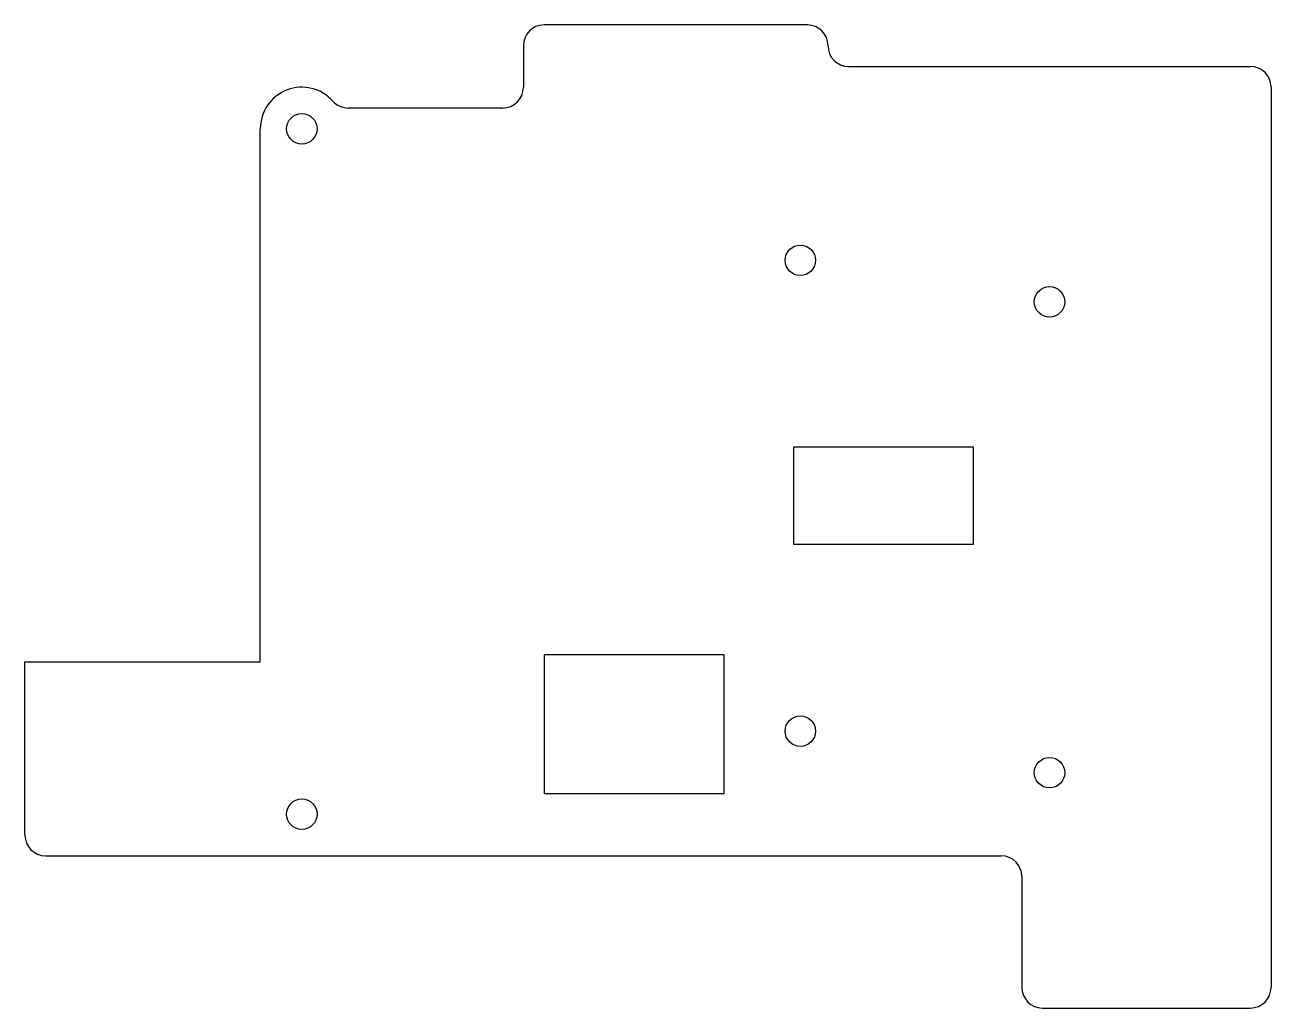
# Model space of a CAD drawing. Header units: millimetres. Extents: x -11 to 79, y -19.5 to 51.5.
import ezdxf

# ---------------------------------------------------------------- set-up
doc = ezdxf.new("R2010")
doc.units = ezdxf.units.MM

msp = doc.modelspace()

# ---------------------------------------------------------------- linework, layer by layer
for p, q in [((45.51, 51.5), (26.49, 51.5)), ((25, 50.01), (25, 46.99)), ((47, 49.99), (47, 50.01)), ((48.49, 48.5), (77.51, 48.5)), ((79, 47.01), (79, -18.01)), ((23.51, 45.5), (12.35, 45.5)), ((6, 5.5), (6, 43.993)), ((57.5, 21), (44.5, 21)), ((44.5, 21), (44.5, 14)), ((57.5, 14), (57.5, 21)), ((44.5, 14), (57.5, 14)), ((-11, -7.01), (-11, 5.5)), ((-11, 5.5), (6, 5.5)), ((39.5, 6), (26.5, 6)), ((26.5, 6), (26.5, -4)), ((39.5, -4), (39.5, 6)), ((26.5, -4), (39.5, -4)), ((-9.51, -8.5), (59.51, -8.5)), ((61, -9.99), (61, -18.01)), ((62.49, -19.5), (77.51, -19.5))]:
    msp.add_line(p, q)
for centre in [(9, 44), (45, 34.5), (63, 31.5), (45, 0.5), (63, -2.5), (9, -5.5)]:
    msp.add_circle(centre, 1.1)
for centre, radius, start, end in [((26.49, 50.01), 1.49, 90, 180), ((45.51, 50.01), 1.49, 0, 90), ((48.49, 49.99), 1.49, 180, 270), ((77.51, 47.01), 1.49, 0, 90), ((9, 44), 3, 41.75327, 180.12761), ((23.51, 46.99), 1.49, 270, 0), ((12.35, 46.99), 1.49, 221.75327, 270), ((-9.51, -7.01), 1.49, 180, 270), ((59.51, -9.99), 1.49, 0, 90), ((62.49, -18.01), 1.49, 180, 270), ((77.51, -18.01), 1.49, 270, 0)]:
    msp.add_arc(centre, radius, start, end)

doc.saveas('drawing.dxf')
